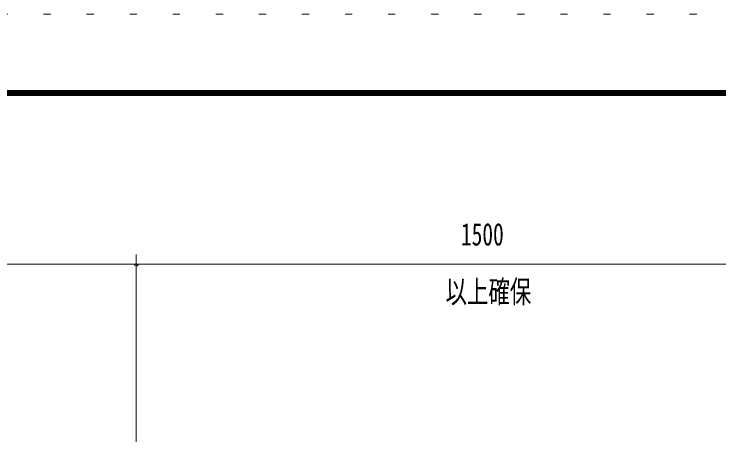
# Model space of a CAD drawing. Units: millimetres, scale not verified. Extents: x -11302 to 11317, y -7291 to 7278.
# Drawn here: x -6954 to -5481, y 6398 to 7278 of the extents above; entities that cross this region are included whole.
import ezdxf
from ezdxf.enums import TextEntityAlignment as Align

# ---------------------------------------------------------------- set-up
doc = ezdxf.new("R2010")
doc.units = ezdxf.units.MM
doc.header["$LTSCALE"] = 30
doc.linetypes.add('USER6', pattern=[3, 0.5, -2.5])
for name, color, linetype, lineweight in [('0-1_0-00', 4, 'Continuous', 18), ('0-A_2ラック-F寸法', 3, 'Continuous', 18), ('0-F_F-E_J_ADD', 7, 'USER6', 18)]:
    doc.layers.add(name, color=color, linetype=linetype, lineweight=lineweight)
doc.styles.add('ＭＳ ゴシック', font='')
doc.styles.get('ＭＳ ゴシック').set_extended_font_data('MS Gothic')

msp = doc.modelspace()

# ---------------------------------------------------------------- linework, layer by layer
at = {"layer": '0-1_0-00', "color": 5}
for points in [[(377.69, 7117.92), (-11102.31, 7117.92), (-11102.31, -922.08), (377.69, -922.08)], [(376.68, 7116.92), (376.68, -921.08), (-11101.31, -921.08), (-11101.31, 7116.92)], [(375.68, 7115.92), (375.68, -920.08), (-11100.31, -920.08), (-11100.31, 7115.92)], [(374.68, 7114.92), (374.68, -919.08), (-11099.31, -919.08), (-11099.31, 7114.92)], [(373.69, 7113.92), (373.69, -918.08), (-11098.31, -918.08), (-11098.31, 7113.92)], [(372.69, 7112.92), (372.69, -917.08), (-11097.31, -917.08), (-11097.31, 7112.92)], [(371.68, 7111.92), (371.68, -916.08), (-11096.31, -916.08), (-11096.31, 7111.92)], [(370.69, 7110.92), (370.69, -915.08), (-11095.31, -915.08), (-11095.31, 7110.92)], [(369.68, 7109.92), (369.68, -914.08), (-11094.31, -914.08), (-11094.31, 7109.92)], [(368.69, 7108.92), (368.69, -913.08), (-11093.31, -913.08), (-11093.31, 7108.92)], [(367.68, 7107.92), (367.68, -912.08), (-11092.31, -912.08), (-11092.31, 7107.92)]]:
    msp.add_lwpolyline(points, close=True, dxfattribs=at)
at = {"layer": '0-A_2ラック-F寸法'}
for p, q in [((-6698.52, 6775.22), (-6698.52, 6189.26)), ((-6698.52, 6755.22), (-9748.52, 6755.22)), ((-6694.52, 6755.22), (-6702.52, 6755.22)), ((-5198.52, 6755.22), (-6698.52, 6755.22))]:
    msp.add_line(p, q, dxfattribs=at)
msp.add_arc((-6698.52, 6755.22), 4, 180, 0, dxfattribs=at)
at = {"layer": '0-F_F-E_J_ADD', "color": 5}
msp.add_lwpolyline([(577.69, 7277.92), (577.69, -1122.08), (-11302.31, -1122.08), (-11302.31, 7277.92)], close=True, dxfattribs=at)

# ---------------------------------------------------------------- texts
at = {"layer": '0-A_2ラック-F寸法', "color": 7, "style": 'ＭＳ ゴシック', "width": 0.7}
for s, p in [('1500', (-6020, 6780.02)), ('以上確保', (-6052.24, 6660.02))]:
    msp.add_text(s, height=46.89, dxfattribs=at).set_placement(p, align=Align.BOTTOM_LEFT)

doc.saveas('drawing.dxf')
